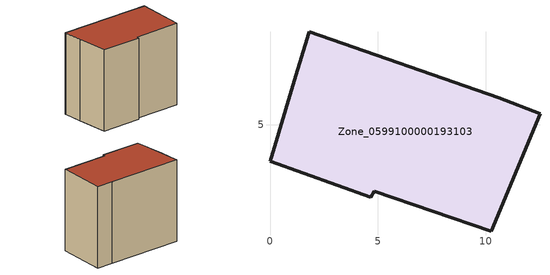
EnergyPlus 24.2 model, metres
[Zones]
Zone_0599100000193103
 floor ground (C_G): 10.59,6.23 12.51,5.49 10.25,0.05 4.82,1.9 4.66,1.64 0,3.3 1.13,7.03 1.8,9.22 1.81,9.3 z0
 wall outside (C_F): 4.66,1.64 4.82,1.9 10.25,0.05 12.51,5.49 10.59,6.23 1.81,9.3 1.8,9.22 1.13,7.03 0,3.3 4.66,1.64 z0:9.71
 roof outside (C_R): 1.13,7.03 0,3.3 4.66,1.64 4.82,1.9 10.25,0.05 12.51,5.49 10.59,6.23 1.81,9.3 1.8,9.22 z9.71
[BUILDING]
Pand.0599100000193103: North Axis=0; Terrain=City; Loads Convergence Tolerance Value=0.04; Temperature Convergence Tolerance Value=0.4; Solar Distribution=FullExterior; Maximum Number of Warmup Days=25; Minimum Number of Warmup Days=1
[Site:Location]
Rotterdam.The.Hague.AP_ZH_NLD Design_Conditions: Latitude=51.96; Longitude=4.45; Time Zone=1; Elevation=-4.5
[SITE:GROUNDTEMPERATURE:BUILDINGSURFACE]
18, 18, 18, 18, 18, 18, 18, 18, 18, 18, 18, 18
[MATERIAL] Thermal Absorptance=0.9; Solar Absorptance=0.7; Visible Absorptance=0.7
Name | Roughness | Thickness | Conductivity | Density | Specific Heat
G.TI.1946 | MediumSmooth | 0.15 | 1 | 540 | 1210
F.TI.1946 | Rough | 0.3 | 0.857143 | 1920 | 840
R.TI.1946 | MediumRough | 0.2 | 0.1 | 1500 | 1000
[CONSTRUCTION]
C_G: G.TI.1946
C_F: F.TI.1946
C_R: R.TI.1946
[ZONE]
Zone_0599100000193103: Type=1; Multiplier=1; Ceiling Height=Autocalculate; Volume=Autocalculate; Floor Area=autocalculate; Part of Total Floor Area=Yes
[ZONEINFILTRATION:DESIGNFLOWRATE]
Infil_Zone_0599100000193103: Zone or ZoneList or Space or SpaceList=Zone_0599100000193103; Schedule=AlwaysOn; Design Flow Rate Calculation Method=Flow/Area; Flow Rate per Floor Area=0.003; Constant Term Coefficient=1; Temperature Term Coefficient=0; Velocity Term Coefficient=0; Velocity Squared Term Coefficient=0
[HVACTEMPLATE:ZONE:IDEALLOADSAIRSYSTEM]
Zone_0599100000193103: Maximum Heating Supply Air Temperature=50; Minimum Cooling Supply Air Temperature=13; Maximum Heating Supply Air Humidity Ratio=0.0156; Minimum Cooling Supply Air Humidity Ratio=0.0077; Heating Limit=NoLimit; Cooling Limit=NoLimit; Dehumidification Control Type=ConstantSensibleHeatRatio; Cooling Sensible Heat Ratio=0.7; Dehumidification Setpoint=60; Humidification Control Type=None; Humidification Setpoint=30; Outdoor Air Method=None; Outdoor Air Flow Rate per Person=0.00944; Outdoor Air Flow Rate per Zone Floor Area=0; Outdoor Air Flow Rate per Zone=0; Demand Controlled Ventilation Type=None; Outdoor Air Economizer Type=NoEconomizer; Heat Recovery Type=None; Sensible Heat Recovery Effectiveness=0.7; Latent Heat Recovery Effectiveness=0.65
[ZONECONTROL:THERMOSTAT]
ThermostatControl_Zone_0599100000193103: Zone or ZoneList=Zone_0599100000193103; Control Type Schedule=DualSetpointControlType; Control 1=Thermostat_Zone_0599100000193103; Temperature Difference Between Cutout And Setpoint=0
[THERMOSTATSETPOINT:DUALSETPOINT]
Thermostat_Zone_0599100000193103: Heating Setpoint Temperature Schedule=HeatingSetpoint_Zone_0599100000193103; Cooling Setpoint Temperature Schedule=CoolingSetpoint_Zone_0599100000193103
[SCHEDULE:COMPACT]
HeatingSetpoint_Zone_0599100000193103: Through: 12/31, For: AllDays, Until: 24:00, 21
CoolingSetpoint_Zone_0599100000193103: Through: 12/31, For: AllDays, Until: 24:00, 24
DualSetpointControlType: Through: 12/31, For: AllDays, Until: 24:00, 4
AlwaysOn: Through: 12/31, For: AllDays, Until: 24:00, 1
